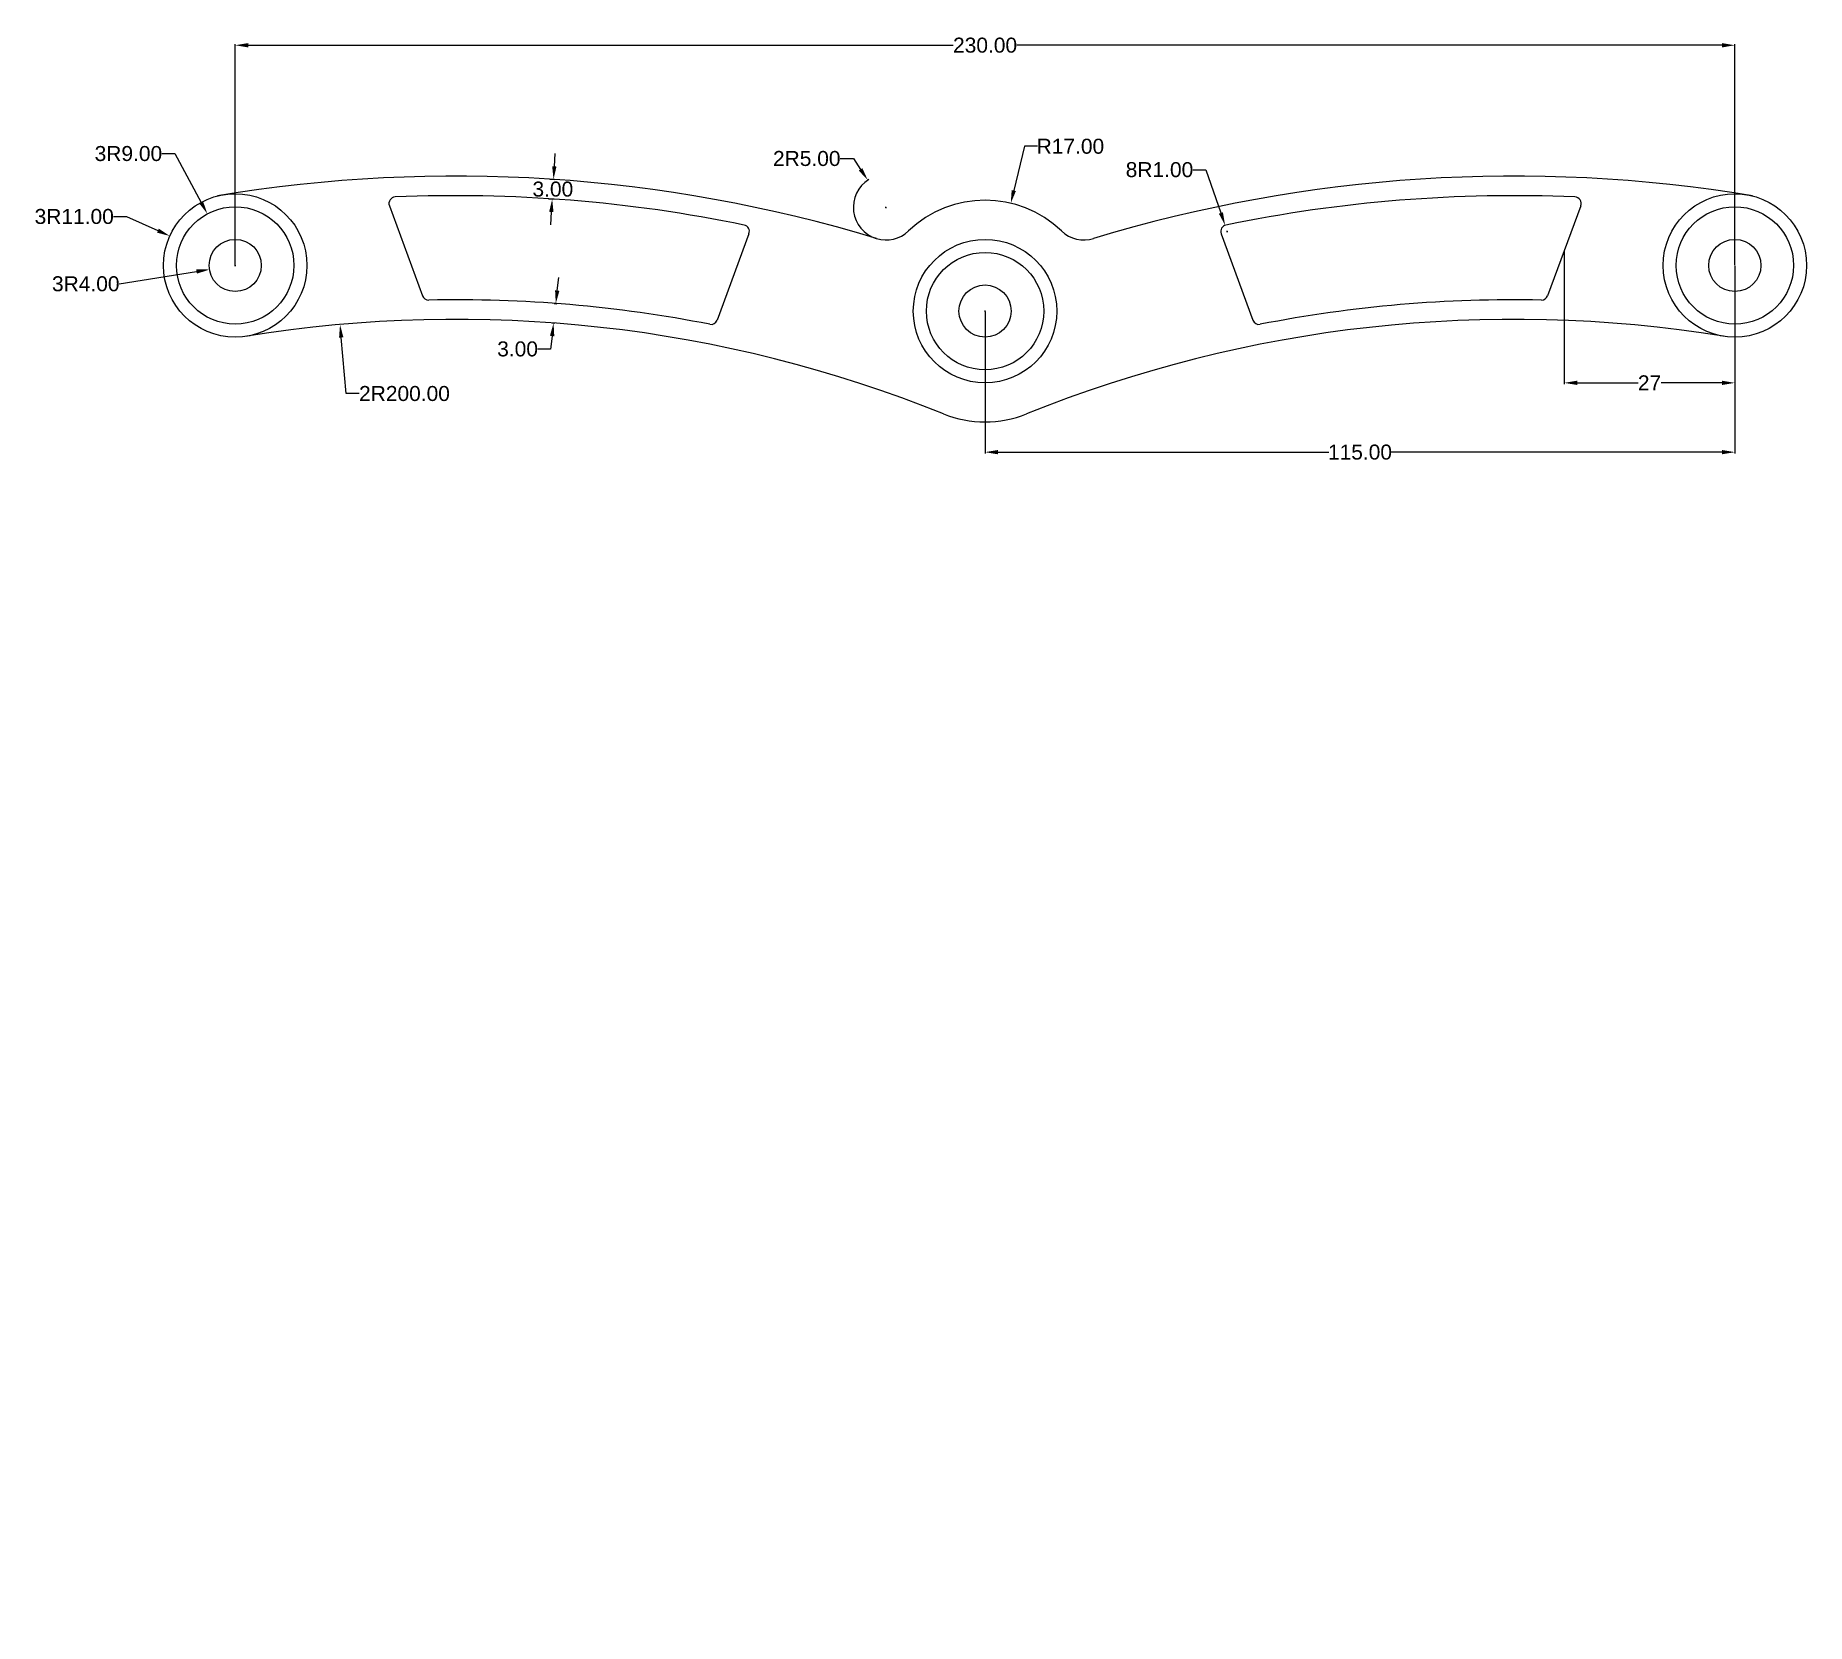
# Model space of a CAD drawing. Header units: millimetres. Extents: x 137 to 409, y -199 to 44.
import ezdxf

# ---------------------------------------------------------------- set-up
doc = ezdxf.new("R2010")
doc.units = ezdxf.units.MM
doc.header["$MEASUREMENT"] = 0
doc.styles.get("Standard").update_dxf_attribs({"font": 'arial.ttf'})
doc.dimstyles.get("Standard").update_dxf_attribs({"dimtxt": 2.3, "dimasz": 2, "dimexe": 0.18, "dimexo": 0.0625, "dimgap": 0.09, "dimtad": 0, "dimtih": 1, "dimtoh": 1, "dimzin": 0, "dimdsep": 46, "dimtxsty": 'Standard', "dimcen": 0.09, "dimadec": 0, "dimazin": 0, "dimtfac": 1, "dimtofl": 0, "dimtmove": 0, "dimatfit": 3, "dimfxl": 1, "dimtolj": 1, "dimtzin": 0, "dimarcsym": 0})

# ---------------------------------------------------------------- blocks, each defined once
blk = doc.blocks.new('*D1')
at = {"color": 0, "lineweight": -2, "transparency": 16777216}
for p, q in [((167.77, 9.11), (167.77, 42.99)), ((169.77, 42.81), (277.89, 42.81)), ((395.77, 42.81), (287.65, 42.81)), ((397.77, 9.11), (397.77, 42.99))]:
    blk.add_line(p, q, dxfattribs=at)
at = {"color": 0, "transparency": 16777216}
for points in [[(169.77, 43.14), (169.77, 42.47), (167.77, 42.81)], [(395.77, 43.14), (395.77, 42.47), (397.77, 42.81)]]:
    blk.add_solid(points, dxfattribs=at)
at = {"layer": 'Defpoints', "color": 0, "transparency": 16777216}
for p in [(397.77, 42.81), (167.77, 9.04), (397.77, 9.04)]:
    blk.add_point(p, dxfattribs=at)
at = {"color": 0, "transparency": 16777216, "insert": (282.77, 42.81), "char_height": 2.3, "attachment_point": 5}
blk.add_mtext('\\A1;230.00', dxfattribs=at)
blk = doc.blocks.new('*D2')
at = {"color": 0, "lineweight": -2, "transparency": 16777216}
for p, q in [((397.77, 8.98), (397.77, -19.77)), ((282.77, 1.98), (282.77, -19.77)), ((284.77, -19.59), (335.51, -19.59)), ((395.77, -19.59), (345.02, -19.59))]:
    blk.add_line(p, q, dxfattribs=at)
at = {"color": 0, "transparency": 16777216}
for points in [[(284.77, -19.25), (284.77, -19.92), (282.77, -19.59)], [(395.77, -19.25), (395.77, -19.92), (397.77, -19.59)]]:
    blk.add_solid(points, dxfattribs=at)
at = {"layer": 'Defpoints', "color": 0, "transparency": 16777216}
for p in [(397.77, 9.04), (282.77, 2.04), (397.77, -19.59)]:
    blk.add_point(p, dxfattribs=at)
at = {"color": 0, "transparency": 16777216, "insert": (340.27, -19.59), "char_height": 2.3, "attachment_point": 5}
blk.add_mtext('\\A1;115.00', dxfattribs=at)
blk = doc.blocks.new('*D3')
at = {"color": 0, "lineweight": -2, "transparency": 16777216}
for p, q in [((371.59, 11.23), (371.59, -9.14)), ((397.77, 8.98), (397.77, -9.14)), ((373.59, -8.96), (382.92, -8.96)), ((395.77, -8.96), (386.44, -8.96))]:
    blk.add_line(p, q, dxfattribs=at)
at = {"color": 0, "transparency": 16777216}
for points in [[(373.59, -8.63), (373.59, -9.29), (371.59, -8.96)], [(395.77, -8.63), (395.77, -9.29), (397.77, -8.96)]]:
    blk.add_solid(points, dxfattribs=at)
at = {"layer": 'Defpoints', "color": 0, "transparency": 16777216}
for p in [(371.59, 11.29), (397.77, 9.04), (371.59, -8.96)]:
    blk.add_point(p, dxfattribs=at)
at = {"color": 0, "transparency": 16777216, "insert": (384.68, -8.96), "char_height": 2.3, "attachment_point": 5}
blk.add_mtext('\\A1;27', dxfattribs=at)
blk = doc.blocks.new('*D4')
at = {"color": 0, "lineweight": -2, "transparency": 16777216}
for p, q in [((216.71, 24.23), (216.85, 26.23)), ((216.03, 22.27), (216.76, 22.22)), ((215.83, 19.28), (216.56, 19.23)), ((216.24, 17.25), (216.11, 15.25))]:
    blk.add_line(p, q, dxfattribs=at)
at = {"color": 0, "transparency": 16777216}
for points in [[(216.38, 24.25), (217.04, 24.21), (216.58, 22.24)], [(215.91, 17.27), (216.58, 17.23), (216.38, 19.24)]]:
    blk.add_solid(points, dxfattribs=at)
at = {"layer": 'Defpoints', "color": 0, "transparency": 16777216}
for p in [(215.97, 22.28), (215.77, 19.28), (216.38, 19.24)]:
    blk.add_point(p, dxfattribs=at)
at = {"color": 0, "transparency": 16777216, "insert": (216.48, 20.74), "char_height": 2.3, "attachment_point": 5}
blk.add_mtext('\\A1;3.00', dxfattribs=at)
blk = doc.blocks.new('*D5')
at = {"color": 0, "lineweight": -2, "transparency": 16777216}
for p, q in [((217.15, 5.18), (217.38, 7.17)), ((216.66, 3.22), (217.11, 3.17)), ((216.33, 0.24), (216.77, 0.19)), ((216.36, -1.78), (216.14, -3.77)), ((216.14, -3.77), (214.14, -3.77))]:
    blk.add_line(p, q, dxfattribs=at)
at = {"color": 0, "transparency": 16777216}
for points in [[(216.82, 5.22), (217.48, 5.14), (216.93, 3.19)], [(216.03, -1.74), (216.7, -1.82), (216.59, 0.21)]]:
    blk.add_solid(points, dxfattribs=at)
at = {"layer": 'Defpoints', "color": 0, "transparency": 16777216}
for p in [(216.6, 3.23), (216.26, 0.25), (216.59, 0.21)]:
    blk.add_point(p, dxfattribs=at)
at = {"color": 0, "transparency": 16777216, "insert": (211.07, -3.77), "char_height": 2.3, "attachment_point": 5}
blk.add_mtext('\\A1;3.00', dxfattribs=at)
blk = doc.blocks.new('*D6')
at = {"color": 0, "lineweight": -2, "transparency": 16777216}
for p, q in [((156.5, 26.19), (158.5, 26.19)), ((158.5, 26.19), (162.54, 18.72)), ((167.68, 9.04), (167.86, 9.04)), ((167.77, 8.95), (167.77, 9.13))]:
    blk.add_line(p, q, dxfattribs=at)
at = {"color": 0, "transparency": 16777216}
blk.add_solid([(162.83, 18.88), (162.24, 18.56), (163.49, 16.96)], dxfattribs=at)
at = {"layer": 'Defpoints', "color": 0, "transparency": 16777216}
for p in [(163.49, 16.96), (167.77, 9.04)]:
    blk.add_point(p, dxfattribs=at)
at = {"color": 0, "transparency": 16777216, "insert": (151.38, 26.19), "char_height": 2.3, "attachment_point": 5}
blk.add_mtext('\\A1;3R9.00', dxfattribs=at)
blk = doc.blocks.new('*D7')
at = {"color": 0, "lineweight": -2, "transparency": 16777216}
for p, q in [((149.09, 16.54), (151.09, 16.54)), ((151.09, 16.54), (155.91, 14.38)), ((167.68, 9.04), (167.86, 9.04)), ((167.77, 8.95), (167.77, 9.13))]:
    blk.add_line(p, q, dxfattribs=at)
at = {"color": 0, "transparency": 16777216}
blk.add_solid([(156.05, 14.68), (155.77, 14.07), (157.73, 13.56)], dxfattribs=at)
at = {"layer": 'Defpoints', "color": 0, "transparency": 16777216}
for p in [(157.73, 13.56), (167.77, 9.04)]:
    blk.add_point(p, dxfattribs=at)
at = {"color": 0, "transparency": 16777216, "insert": (143.07, 16.54), "char_height": 2.3, "attachment_point": 5}
blk.add_mtext('\\A1;3R11.00', dxfattribs=at)
blk = doc.blocks.new('*D8')
at = {"color": 0, "lineweight": -2, "transparency": 16777216}
for p, q in [((167.68, 9.04), (167.86, 9.04)), ((167.77, 8.95), (167.77, 9.13)), ((149.97, 6.22), (161.84, 8.1))]:
    blk.add_line(p, q, dxfattribs=at)
at = {"color": 0, "transparency": 16777216}
blk.add_solid([(161.79, 8.43), (161.89, 7.78), (163.82, 8.42)], dxfattribs=at)
at = {"layer": 'Defpoints', "color": 0, "transparency": 16777216}
for p in [(163.82, 8.42), (167.77, 9.04)]:
    blk.add_point(p, dxfattribs=at)
at = {"color": 0, "transparency": 16777216, "insert": (144.84, 6.22), "char_height": 2.3, "attachment_point": 5}
blk.add_mtext('\\A1;3R4.00', dxfattribs=at)
blk = doc.blocks.new('*D9')
at = {"color": 0, "lineweight": -2, "transparency": 16777216}
for p, q in [((288.8, 27.31), (287.18, 20.53)), ((290.8, 27.31), (288.8, 27.31)), ((282.68, 2.04), (282.86, 2.04)), ((282.77, 1.95), (282.77, 2.13))]:
    blk.add_line(p, q, dxfattribs=at)
at = {"color": 0, "transparency": 16777216}
blk.add_solid([(286.85, 20.6), (287.5, 20.45), (286.71, 18.58)], dxfattribs=at)
at = {"layer": 'Defpoints', "color": 0, "transparency": 16777216}
for p in [(286.71, 18.58), (282.77, 2.04)]:
    blk.add_point(p, dxfattribs=at)
at = {"color": 0, "transparency": 16777216, "insert": (295.86, 27.31), "char_height": 2.3, "attachment_point": 5}
blk.add_mtext('\\A1;R17.00', dxfattribs=at)
blk = doc.blocks.new('*D10')
at = {"color": 0, "lineweight": -2, "transparency": 16777216}
for p, q in [((184.79, -10.61), (184.02, -2)), ((186.79, -10.61), (184.79, -10.61))]:
    blk.add_line(p, q, dxfattribs=at)
at = {"color": 0, "transparency": 16777216}
blk.add_solid([(184.35, -1.97), (183.69, -2.03), (183.84, -0.01)], dxfattribs=at)
at = {"layer": 'Defpoints', "color": 0, "transparency": 16777216}
for p in [(183.84, -0.01), (201.64, -199.22)]:
    blk.add_point(p, dxfattribs=at)
at = {"color": 0, "transparency": 16777216, "insert": (193.72, -10.61), "char_height": 2.3, "attachment_point": 5}
blk.add_mtext('\\A1;2R200.00', dxfattribs=at)
blk = doc.blocks.new('*D11')
at = {"color": 0, "lineweight": -2, "transparency": 16777216}
for p, q in [((260.57, 25.43), (262.57, 25.43)), ((262.57, 25.43), (263.68, 23.77)), ((267.48, 17.95), (267.66, 17.95)), ((267.57, 17.86), (267.57, 18.04))]:
    blk.add_line(p, q, dxfattribs=at)
blk.add_arc((267.57, 17.95), 5, 121.7265, 252.3956, dxfattribs=at)
at = {"color": 0, "transparency": 16777216}
blk.add_solid([(263.95, 23.96), (263.4, 23.59), (264.79, 22.11)], dxfattribs=at)
at = {"layer": 'Defpoints', "color": 0, "transparency": 16777216}
for p in [(264.79, 22.11), (267.57, 17.95)]:
    blk.add_point(p, dxfattribs=at)
at = {"color": 0, "transparency": 16777216, "insert": (255.42, 25.43), "char_height": 2.3, "attachment_point": 5}
blk.add_mtext('\\A1;2R5.00', dxfattribs=at)
blk = doc.blocks.new('*D12')
at = {"color": 0, "lineweight": -2, "transparency": 16777216}
for p, q in [((314.65, 23.72), (316.65, 23.72)), ((316.65, 23.72), (318.94, 17.09)), ((319.83, 14.26), (320.01, 14.26)), ((319.92, 14.17), (319.92, 14.35))]:
    blk.add_line(p, q, dxfattribs=at)
at = {"color": 0, "transparency": 16777216}
blk.add_solid([(319.25, 17.2), (318.62, 16.99), (319.59, 15.2)], dxfattribs=at)
at = {"layer": 'Defpoints', "color": 0, "transparency": 16777216}
for p in [(319.59, 15.2), (319.92, 14.26)]:
    blk.add_point(p, dxfattribs=at)
at = {"color": 0, "transparency": 16777216, "insert": (309.52, 23.72), "char_height": 2.3, "attachment_point": 5}
blk.add_mtext('\\A1;8R1.00', dxfattribs=at)

msp = doc.modelspace()

# ---------------------------------------------------------------- linework, layer by layer
for p, q in [((191.401, 18.197), (196.478, 4.392)), ((374.133, 18.197), (369.056, 4.392)), ((246.557, 13.912), (241.68, 0.653)), ((318.977, 13.912), (323.853, 0.653))]:
    msp.add_line(p, q)
for centre, radius in [((167.767, 9.045), 11), ((397.767, 9.045), 11), ((167.767, 9.045), 9), ((397.767, 9.045), 9), ((167.767, 9.045), 4), ((282.767, 2.045), 11), ((282.767, 2.045), 9), ((397.767, 9.045), 4), ((282.767, 2.045), 4)]:
    msp.add_circle(centre, radius)
for centre, radius, start, end in [((201.638, -199.219), 221.96, 73.11184, 99.48554), ((363.896, -199.219), 221.96, 80.51446, 106.88816), ((192.339, 18.543), 1, 92.44513, 200.19352), ((201.638, -199.219), 218.96, 78.35868, 92.44513), ((282.767, 2.045), 17, 46.3116, 133.6884), ((363.896, -199.219), 218.96, 87.55487, 101.64132), ((373.195, 18.543), 1, 339.80648, 87.55487), ((245.619, 14.258), 1, 339.80648, 78.35868), ((267.571, 17.953), 5, 253.11184, 313.6884), ((297.963, 17.953), 5, 226.3116, 286.88816), ((319.915, 14.258), 1, 101.64132, 200.19352), ((197.417, 4.737), 1, 200.19352, 271.18565), ((201.638, -199.219), 203, 78.94877, 91.18565), ((363.896, -199.219), 203, 88.81435, 101.05123), ((368.117, 4.737), 1, 268.81435, 339.80648), ((201.638, -199.219), 200, 68.04571, 99.23741), ((240.742, 0.998), 1, 258.94877, 339.80648), ((363.896, -199.219), 200, 80.76259, 111.95429), ((324.792, 0.998), 1, 200.19352, 281.05123), ((282.767, 2.045), 17, 248.04571, 291.95429)]:
    msp.add_arc(centre, radius, start, end)

# ---------------------------------------------------------------- dimensions: what is measured, and where the dimension line sits
for base, p1, picture, middle in [((397.767, 42.806), (167.767, 9.045), '*D1', (282.767, 42.806)), ((397.767, -19.588), (282.767, 2.045), '*D2', (340.267, -19.588))]:
    dim = msp.add_linear_dim(base=base, p1=p1, p2=(397.767, 9.045), dimstyle='Standard')
    dim.commit()
    dim.dimension.update_dxf_attribs({"geometry": picture, "text_midpoint": middle})
for center, mpoint, text, picture, middle in [((167.767, 9.045), (163.489, 16.963), '3<>', '*D6', (151.377, 26.191)), ((319.915, 14.258), (319.589, 15.203), '8<>', '*D12', (309.522, 23.723)), ((167.767, 9.045), (157.734, 13.555), '3<>', '*D7', (143.07, 16.543)), ((167.767, 9.045), (163.816, 8.418), '3<>', '*D8', (149.966, 6.221)), ((201.638, -199.219), (183.839, -0.012), '2<>', '*D10', (193.719, -10.607))]:
    dim = msp.add_radius_dim(center=center, mpoint=mpoint, text=text, dimstyle='Standard')
    dim.commit()
    dim.dimension.update_dxf_attribs({"geometry": picture, "text_midpoint": middle, "dimtype": 164})
dim = msp.add_radius_dim(center=(282.767, 2.045), mpoint=(286.712, 18.581), dimstyle='Standard')
dim.commit()
dim.dimension.update_dxf_attribs({"geometry": '*D9', "text_midpoint": (295.863, 27.313), "dimtype": 164})
for p1, p2, distance, picture, middle in [((215.966, 22.278), (215.765, 19.285), 0.613, '*D4', (216.477, 20.74)), ((216.602, 3.229), (216.264, 0.246), 0.328, '*D5', (211.066, -3.766))]:
    dim = msp.add_aligned_dim(p1=p1, p2=p2, distance=distance, dimstyle='Standard')
    dim.commit()
    dim.dimension.update_dxf_attribs({"geometry": picture, "text_midpoint": middle})
dim = msp.add_radius_dim(center=(267.571, 17.953), mpoint=(264.79, 22.109), text='2<>', dimstyle='Standard')
dim.commit()
dim.dimension.update_dxf_attribs({"geometry": '*D11', "text_midpoint": (255.419, 25.433)})
dim = msp.add_linear_dim(base=(371.594, -8.959), p1=(397.767, 9.045), p2=(371.594, 11.295), text='27', dimstyle='Standard')
dim.commit()
dim.dimension.update_dxf_attribs({"geometry": '*D3', "text_midpoint": (384.681, -8.959)})

doc.saveas('drawing.dxf')
